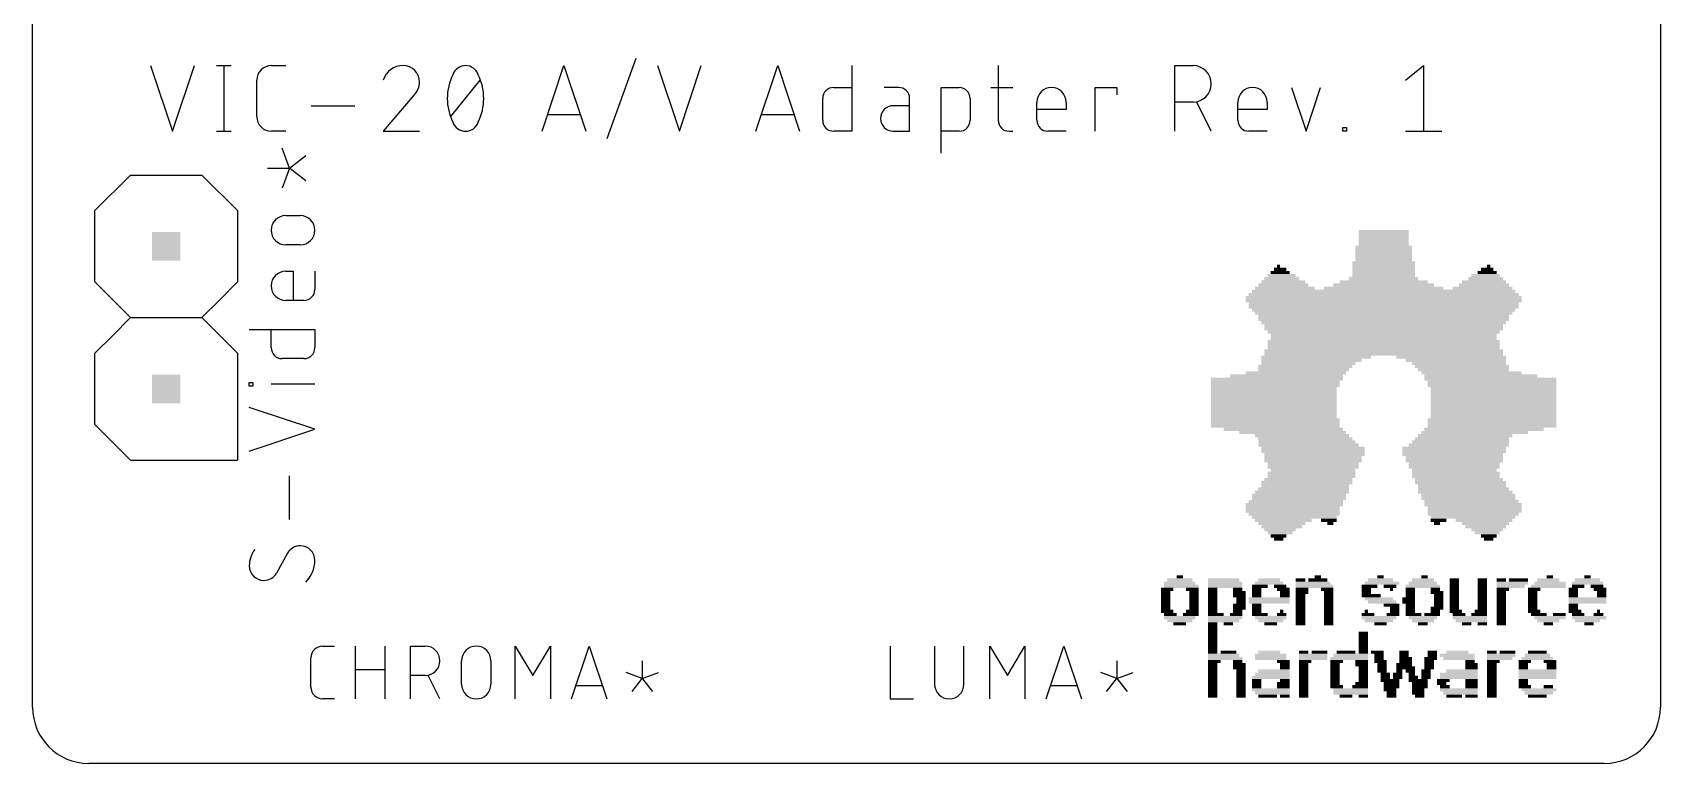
# Model space of a CAD drawing. Extents: x 0 to 54.8, y 0 to 60.5.
# Drawn here: x 0 to 29, y 0 to 13.01 of the extents above; entities that cross this region are included whole.
import ezdxf

# ---------------------------------------------------------------- set-up
doc = ezdxf.new("R2010")
doc.units = 0
for name, color, linetype in [('20', 30, 'CONTINUOUS'), ('21', 253, 'CONTINUOUS'), ('51', 253, 'CONTINUOUS')]:
    doc.layers.add(name, color=color, linetype=linetype)

# ---------------------------------------------------------------- blocks, each defined once
blk = doc.blocks.new('RECT')
blk.add_solid([(-0.5, -0.5), (0.5, -0.5), (-0.5, 0.5), (0.5, 0.5)])

msp = doc.modelspace()

# ---------------------------------------------------------------- linework, layer by layer
at = {"layer": '20'}
for p, q in [((0, 1), (0, 38)), ((29, 38), (29, 1)), ((28, 0), (1, 0))]:
    msp.add_line(p, q, dxfattribs=at)
for centre, start, end in [((1, 1), 180, 270), ((28, 1), 270, 0)]:
    msp.add_arc(centre, 1, start, end, dxfattribs=at)
at = {"layer": '21'}
for p, q in [((10.2346, 11.1272), (10.7539, 12.5553)), ((2.1038, 12.4255), (2.4932, 11.2571)), ((2.4932, 11.2571), (2.8827, 12.4255)), ((3.2778, 12.4255), (3.5374, 12.4255)), ((3.4076, 12.4255), (3.4076, 11.2571)), ((4.2538, 12.4255), (4.5134, 12.4255)), ((9.076, 11.2571), (9.4655, 12.4255)), ((9.4655, 12.4255), (9.855, 11.2571)), ((11.1334, 12.4255), (11.5229, 11.2571)), ((11.5229, 11.2571), (11.9124, 12.4255)), ((12.886, 11.2571), (13.2755, 12.4255)), ((13.2755, 12.4255), (13.665, 11.2571)), ((14.5961, 12.4255), (14.5961, 11.2571)), ((17.2019, 12.4255), (17.2019, 11.4518)), ((20.3497, 11.2571), (20.3497, 12.4255)), ((20.3497, 12.4255), (20.6743, 12.4255)), ((24.4571, 12.1658), (24.7817, 12.4255)), ((24.7817, 12.4255), (24.7817, 11.2571)), ((3.9941, 11.5167), (3.9941, 12.1658)), ((6.7971, 11.9062), (6.2454, 11.2571)), ((7.4533, 11.5167), (7.9726, 12.1658)), ((14.2715, 12.036), (14.5961, 12.036)), ((15.43, 12.036), (15.1704, 12.036)), ((16.184, 10.8676), (16.184, 12.036)), ((16.184, 12.036), (16.5086, 12.036)), ((17.072, 12.036), (17.4615, 12.036)), ((18.928, 11.2571), (18.928, 12.036)), ((18.928, 12.036), (19.3175, 12.036)), ((19.3175, 12.036), (19.3175, 11.9062)), ((22.4266, 12.036), (22.6862, 11.2571)), ((22.6862, 11.2571), (22.9458, 12.036)), ((4.9613, 11.7114), (5.7402, 11.7114)), ((14.0768, 11.4518), (14.0768, 11.8413)), ((15.6248, 11.7114), (15.3327, 11.7114)), ((15.6248, 11.2571), (15.6248, 11.8413)), ((16.7033, 11.8413), (16.7033, 11.4518)), ((17.8927, 11.4518), (17.8927, 11.7763)), ((18.4119, 11.6465), (17.8927, 11.6465)), ((18.4119, 11.7763), (18.4119, 11.6465)), ((20.6743, 11.7763), (20.3497, 11.7763)), ((20.9988, 11.2571), (20.7392, 11.7763)), ((21.4741, 11.4518), (21.4741, 11.7763)), ((21.9933, 11.6465), (21.4741, 11.6465)), ((21.9933, 11.7763), (21.9933, 11.6465)), ((9.7576, 11.5492), (9.1734, 11.5492)), ((13.5676, 11.5492), (12.9834, 11.5492)), ((23.3395, 11.2571), (23.3395, 11.322)), ((23.3395, 11.322), (23.4045, 11.322)), ((23.4045, 11.322), (23.4045, 11.2571)), ((3.2778, 11.2571), (3.5374, 11.2571)), ((4.5134, 11.2571), (4.2538, 11.2571)), ((6.2454, 11.2571), (6.8945, 11.2571)), ((14.5961, 11.2571), (14.2715, 11.2571)), ((15.3327, 11.2571), (15.6248, 11.2571)), ((16.5086, 11.2571), (16.184, 11.2571)), ((17.3966, 11.2571), (17.4615, 11.2571)), ((18.4119, 11.2571), (18.0874, 11.2571)), ((21.9933, 11.2571), (21.6688, 11.2571)), ((23.4045, 11.2571), (23.3395, 11.2571)), ((24.4571, 11.2571), (25.1062, 11.2571)), ((4.5748, 10.5988), (4.445, 10.9559)), ((4.5748, 10.5988), (4.8669, 10.826)), ((1.1113, 9.8425), (1.7463, 10.4775)), ((1.7463, 10.4775), (3.0163, 10.4775)), ((3.0163, 10.4775), (3.6513, 9.8425)), ((4.1854, 10.5988), (4.5748, 10.5988)), ((4.5748, 10.5988), (4.445, 10.2418)), ((4.8669, 10.3717), (4.5748, 10.5988)), ((1.1113, 8.5725), (1.1113, 9.8425)), ((3.6513, 9.8425), (3.6513, 8.5725)), ((4.5099, 9.7536), (4.7696, 9.7536)), ((4.7696, 9.2343), (4.5099, 9.2343)), ((4.5099, 8.763), (4.6397, 8.763)), ((4.6397, 8.763), (4.6397, 8.2437)), ((5.0292, 8.763), (5.0292, 8.4384)), ((1.4287, 8.255), (1.1113, 8.5725)), ((3.6513, 8.5725), (3.3338, 8.255)), ((4.8345, 8.2437), (4.5099, 8.2437)), ((1.1113, 7.3025), (1.4287, 7.62)), ((3.3338, 7.62), (3.6513, 7.3025)), ((3.8608, 7.7284), (5.0292, 7.7284)), ((4.2503, 7.4038), (4.2503, 7.7284)), ((5.0292, 7.7284), (5.0292, 7.4038)), ((1.1113, 6.0325), (1.1113, 7.3025)), ((3.6513, 7.3025), (3.6513, 5.3975)), ((4.8345, 7.2091), (4.445, 7.2091)), ((3.8608, 6.7183), (3.8608, 6.7832)), ((3.8608, 6.7832), (3.9257, 6.7832)), ((3.9257, 6.7183), (3.8608, 6.7183)), ((3.9257, 6.7832), (3.9257, 6.7183)), ((5.0292, 6.7508), (4.2503, 6.7508)), ((5.0292, 5.9507), (3.8608, 6.3401)), ((1.1113, 6.0325), (1.7463, 5.3975)), ((3.8608, 5.5612), (5.0292, 5.9507)), ((1.7463, 5.3975), (3.0163, 5.3975)), ((3.0163, 5.3975), (3.6513, 5.3975)), ((4.5748, 4.342), (4.5748, 5.1209)), ((4.5424, 3.7451), (4.3476, 3.3881)), ((5.1682, 2.0892), (5.377, 2.0892)), ((5.7544, 1.1494), (5.7544, 2.0892)), ((6.2765, 2.0892), (6.2765, 1.1494)), ((6.7355, 1.1494), (6.7355, 2.0892)), ((6.7355, 2.0892), (6.9965, 2.0892)), ((8.5978, 1.1494), (8.5978, 2.0892)), ((8.5978, 2.0892), (8.911, 1.567)), ((8.911, 1.567), (9.2243, 2.0892)), ((9.2243, 2.0892), (9.2243, 1.1494)), ((9.6036, 1.1494), (9.9169, 2.0892)), ((9.9169, 2.0892), (10.2301, 1.1494)), ((15.2781, 2.0892), (15.2781, 1.1494)), ((16.0688, 2.0892), (16.0688, 1.4104)), ((16.5909, 1.4104), (16.5909, 2.0892)), ((17.0529, 1.1494), (17.0529, 2.0892)), ((17.0529, 2.0892), (17.3662, 1.567)), ((17.3662, 1.567), (17.6795, 2.0892)), ((17.6795, 2.0892), (17.6795, 1.1494)), ((18.0588, 1.1494), (18.372, 2.0892)), ((18.372, 2.0892), (18.6853, 1.1494)), ((4.9594, 1.3582), (4.9594, 1.8803)), ((7.6442, 1.4104), (7.6442, 1.8281)), ((8.1663, 1.8281), (8.1663, 1.4104)), ((10.8618, 1.8281), (10.8618, 1.5148)), ((19.3169, 1.8281), (19.3169, 1.5148)), ((5.7544, 1.6715), (6.2765, 1.6715)), ((6.9965, 1.567), (6.7355, 1.567)), ((7.2576, 1.1494), (7.0487, 1.567)), ((10.8618, 1.5148), (10.5746, 1.6193)), ((10.679, 1.2799), (10.8618, 1.5148)), ((10.8618, 1.5148), (11.1489, 1.6193)), ((10.8618, 1.5148), (11.0445, 1.2799)), ((19.3169, 1.5148), (19.0297, 1.6193)), ((19.1342, 1.2799), (19.3169, 1.5148)), ((19.3169, 1.5148), (19.6041, 1.6193)), ((19.3169, 1.5148), (19.4997, 1.2799)), ((10.1518, 1.3843), (9.6819, 1.3843)), ((18.607, 1.3843), (18.1371, 1.3843)), ((5.377, 1.1494), (5.1682, 1.1494)), ((15.2781, 1.1494), (15.6958, 1.1494))]:
    msp.add_line(p, q, dxfattribs=at)
for centre, radius, start, end in [((4.2538, 12.1658), 0.2596, 90.0007, 180), ((6.6024, 12.0502), 0.3753, 90.0001, 162.0549), ((6.6024, 12.1334), 0.2921, 0, 90), ((8.3512, 11.8413), 0.9628, 154.0109, 180.0001), ((7.7129, 12.1853), 0.2402, 90, 161.0751), ((7.7129, 12.1853), 0.2402, 18.9248, 90.0002), ((7.0746, 11.8413), 0.9629, 359.9999, 25.9891), ((20.6743, 12.1009), 0.3246, 270, 90), ((6.5807, 12.1334), 0.3138, 313.604, 359.9996), ((14.2715, 11.8413), 0.1947, 90, 180), ((15.43, 11.8413), 0.1947, 0, 90), ((16.5086, 11.8412), 0.1947, 0.0009, 90), ((18.1523, 11.7763), 0.2596, 0, 180), ((21.7337, 11.7763), 0.2596, 0, 180), ((8.3512, 11.8413), 0.9629, 180, 205.9888), ((7.0746, 11.8413), 0.9629, 334.0112, 360), ((15.3327, 11.4842), 0.2272, 90, 270), ((4.2538, 11.5167), 0.2596, 180, 270), ((7.7129, 11.4972), 0.2402, 198.9254, 269.9998), ((7.7129, 11.4972), 0.2402, 270, 341.0747), ((14.2715, 11.4518), 0.1947, 180, 270), ((16.5086, 11.4518), 0.1947, 270, 0), ((17.3966, 11.4518), 0.1947, 180, 270), ((18.0874, 11.4518), 0.1947, 180, 270), ((21.6688, 11.4518), 0.1947, 180, 270), ((4.5099, 9.4939), 0.2596, 90, 270), ((4.7696, 9.4939), 0.2596, 270, 90), ((4.5099, 8.5033), 0.2596, 90, 270), ((4.8345, 8.4384), 0.1947, 270, 0), ((4.445, 7.4038), 0.1947, 180, 270), ((4.8345, 7.4038), 0.1947, 270, 0), ((4.3476, 3.5179), 0.4868, 143.1294, 180), ((4.7696, 3.6112), 0.2637, 90.0001, 149.4899), ((4.7696, 3.6153), 0.2596, 0, 90), ((4.1204, 3.5179), 0.2596, 180, 270), ((4.4807, 3.6153), 0.5485, 314.761, 359.9999), ((4.1204, 3.522), 0.2637, 269.9998, 329.4902), ((5.1682, 1.8803), 0.2088, 90.0009, 180), ((6.9965, 1.8281), 0.2611, 270, 90), ((7.9052, 1.8281), 0.2611, 0, 180), ((5.1682, 1.3582), 0.2088, 180, 270), ((7.9052, 1.4104), 0.2611, 180, 0), ((16.3299, 1.4104), 0.2611, 180, 0)]:
    msp.add_arc(centre, radius, start, end, dxfattribs=at)
at = {"layer": '51'}
for p, q in [((1.7463, 7.9375), (1.4287, 8.255)), ((3.3338, 8.255), (3.0163, 7.9375)), ((1.4287, 7.62), (1.7463, 7.9375)), ((1.7463, 7.9375), (3.0163, 7.9375)), ((3.0163, 7.9375), (3.3338, 7.62))]:
    msp.add_line(p, q, dxfattribs=at)

# ---------------------------------------------------------------- block references
at = {"layer": '21', "yscale": 0.0559}
for p, xscale in [((24.069, 9.469), 0.8941), ((24.069, 9.4131), 0.8941), ((24.069, 9.3572), 0.8941), ((24.069, 9.3014), 0.8941), ((24.069, 9.1896), 1.0058), ((24.069, 9.1337), 1.0058), ((24.069, 9.0778), 1.0058), ((24.069, 9.022), 1.0058), ((24.069, 8.9661), 1.0058), ((24.069, 9.2455), 0.8941), ((22.2529, 8.6867), 0.5029), ((22.225, 8.7425), 0.3353), ((22.225, 8.7984), 0.2235), ((22.1971, 8.8543), 0.0559), ((24.069, 8.9102), 1.1176), ((24.069, 8.8543), 1.1176), ((24.069, 8.7984), 1.1176), ((24.069, 8.7425), 1.1176), ((24.069, 8.6867), 1.1176), ((25.8851, 8.6867), 0.5029), ((25.9131, 8.7425), 0.3353), ((25.9131, 8.7984), 0.2235), ((25.941, 8.8543), 0.0559), ((24.069, 8.4073), 4.6939), ((22.3088, 8.4632), 1.0617), ((22.2809, 8.519), 0.8941), ((22.2809, 8.5749), 0.7823), ((22.2529, 8.6308), 0.6147), ((24.069, 8.4632), 2.1234), ((24.069, 8.519), 1.7882), ((24.069, 8.5749), 1.5646), ((24.069, 8.6308), 1.2294), ((25.8293, 8.4632), 1.0617), ((25.8572, 8.519), 0.8941), ((25.8572, 8.5749), 0.7823), ((25.8851, 8.6308), 0.6147), ((24.069, 8.2955), 4.9174), ((24.069, 8.2396), 4.9174), ((24.069, 8.3514), 4.8057), ((24.069, 8.1837), 4.8057), ((24.069, 8.1279), 4.8057), ((24.069, 8.072), 4.6939), ((24.069, 8.0161), 4.5822), ((24.069, 7.9602), 4.4704), ((24.069, 7.9043), 4.4704), ((24.069, 7.8485), 4.3586), ((24.069, 7.7926), 4.2469), ((24.069, 7.7367), 4.2469), ((24.069, 7.6808), 4.1351), ((24.069, 7.5132), 4.1351), ((24.069, 7.625), 4.0234), ((24.069, 7.5691), 4.0234), ((22.8676, 7.2338), 1.9558), ((24.069, 7.3456), 4.2469), ((24.069, 7.2897), 4.2469), ((24.069, 7.4573), 4.1351), ((24.069, 7.4014), 4.1351), ((25.2705, 7.2338), 1.9558), ((22.5044, 6.9544), 1.7882), ((22.672, 7.0662), 1.6764), ((22.6441, 7.0103), 1.6205), ((22.7838, 7.1779), 1.7882), ((22.7279, 7.122), 1.6764), ((25.3543, 7.1779), 1.7882), ((25.4102, 7.122), 1.6764), ((25.466, 7.0662), 1.6764), ((25.494, 7.0103), 1.6205), ((25.6337, 6.9544), 1.7882), ((22.1691, 6.8426), 2.347), ((22.1132, 6.675), 2.2352), ((22.1412, 6.7868), 2.2911), ((22.1412, 6.7309), 2.2911), ((22.3368, 6.8985), 2.0117), ((25.8013, 6.8985), 2.0117), ((25.969, 6.8426), 2.347), ((25.9969, 6.7868), 2.2911), ((25.9969, 6.7309), 2.2911), ((26.0248, 6.675), 2.2352), ((22.1132, 6.6191), 2.2352), ((22.1132, 6.5632), 2.2352), ((22.1132, 6.5074), 2.2352), ((22.1132, 6.4515), 2.2352), ((22.1132, 6.3956), 2.2352), ((26.0248, 6.6191), 2.2352), ((26.0248, 6.5632), 2.2352), ((26.0248, 6.5074), 2.2352), ((26.0248, 6.4515), 2.2352), ((26.0248, 6.3956), 2.2352), ((22.1132, 6.3397), 2.2352), ((22.1132, 6.2838), 2.2352), ((22.1132, 6.2279), 2.2352), ((22.1132, 6.1721), 2.2352), ((22.1412, 6.1162), 2.2911), ((25.9969, 6.1162), 2.2911), ((26.0248, 6.3397), 2.2352), ((26.0248, 6.2838), 2.2352), ((26.0248, 6.2279), 2.2352), ((26.0248, 6.1721), 2.2352), ((22.1412, 6.0603), 2.2911), ((22.1412, 6.0044), 2.2911), ((22.2809, 5.9486), 2.1234), ((22.4485, 5.8927), 1.8999), ((22.6162, 5.8368), 1.6764), ((22.672, 5.7809), 1.6764), ((25.466, 5.7809), 1.6764), ((25.5219, 5.8368), 1.6764), ((25.6896, 5.8927), 1.8999), ((25.8572, 5.9486), 2.1234), ((25.9969, 6.0603), 2.2911), ((25.9969, 6.0044), 2.2911), ((22.7, 5.725), 1.7323), ((22.7279, 5.6692), 1.7882), ((22.8117, 5.6133), 1.844), ((22.8117, 5.5574), 1.844), ((22.8397, 5.5015), 1.7882), ((25.3263, 5.6133), 1.844), ((25.3263, 5.5574), 1.844), ((25.2984, 5.5015), 1.7882), ((25.4102, 5.6692), 1.7882), ((25.4381, 5.725), 1.7323), ((22.8117, 5.4456), 1.7323), ((22.8117, 5.3898), 1.7323), ((22.8117, 5.3339), 1.6205), ((22.8117, 5.278), 1.6205), ((22.8117, 5.2221), 1.5088), ((25.3263, 5.4456), 1.7323), ((25.3263, 5.3898), 1.7323), ((25.3263, 5.3339), 1.6205), ((25.3263, 5.278), 1.6205), ((25.3263, 5.2221), 1.5088), ((22.7, 4.9986), 1.6205), ((22.672, 4.9427), 1.5646), ((22.7279, 5.0545), 1.5646), ((22.7838, 5.1662), 1.5646), ((22.7838, 5.1104), 1.5646), ((25.3543, 5.1662), 1.5646), ((25.3543, 5.1104), 1.5646), ((25.4381, 4.9986), 1.6205), ((25.4102, 5.0545), 1.5646), ((25.466, 4.9427), 1.5646), ((22.5044, 4.6633), 1.6764), ((22.5603, 4.7751), 1.6764), ((22.5603, 4.7192), 1.6764), ((22.6162, 4.831), 1.6764), ((22.6441, 4.8868), 1.6205), ((25.494, 4.8868), 1.6205), ((25.5219, 4.831), 1.6764), ((25.5778, 4.7751), 1.6764), ((25.5778, 4.7192), 1.6764), ((25.6337, 4.6633), 1.6764), ((22.4485, 4.5516), 1.6764), ((22.4485, 4.4957), 1.6764), ((22.4765, 4.6074), 1.7323), ((22.4765, 4.4398), 1.6205), ((22.4765, 4.3839), 1.5088), ((22.2809, 4.328), 1.0058), ((23.0911, 4.328), 0.2794), ((25.6616, 4.6074), 1.7323), ((25.6896, 4.5516), 1.6764), ((25.6896, 4.4957), 1.6764), ((25.6616, 4.4398), 1.6205), ((25.6616, 4.3839), 1.5088), ((25.0469, 4.328), 0.2794), ((25.8572, 4.328), 1.0058), ((22.2529, 4.2721), 0.8382), ((22.2529, 4.2163), 0.7264), ((22.225, 4.1604), 0.5588), ((22.225, 4.1045), 0.447), ((22.1971, 4.0486), 0.2794), ((23.1191, 4.2721), 0.1118), ((25.019, 4.2721), 0.1118), ((25.8851, 4.2721), 0.8382), ((25.8851, 4.2163), 0.7264), ((25.9131, 4.1604), 0.5588), ((25.9131, 4.1045), 0.447), ((25.941, 4.0486), 0.2794), ((22.1971, 3.9928), 0.1676), ((25.941, 3.9928), 0.1676), ((20.4368, 3.2104), 0.5588), ((20.4368, 3.2663), 0.447), ((20.4368, 3.3222), 0.1118), ((21.2192, 3.2663), 0.5588), ((21.2471, 3.2104), 0.6147), ((22.0294, 3.2104), 0.5029), ((22.0294, 3.2663), 0.3912), ((22.8117, 3.2104), 0.6147), ((22.5882, 3.2663), 0.1676), ((22.8956, 3.2663), 0.3353), ((22.8956, 3.3222), 0.1118), ((24.0411, 3.2104), 0.6147), ((24.0132, 3.2663), 0.447), ((24.0132, 3.3222), 0.1118), ((24.7675, 3.2104), 0.5029), ((24.7675, 3.2663), 0.3912), ((24.7955, 3.3222), 0.1118), ((25.3263, 3.2663), 0.1676), ((25.3263, 3.2104), 0.1676), ((25.8293, 3.2663), 0.1676), ((25.8293, 3.2104), 0.1676), ((26.1645, 3.2663), 0.1676), ((26.3601, 3.2104), 0.5588), ((26.4719, 3.2663), 0.3353), ((27.0307, 3.2104), 0.5588), ((27.0027, 3.2663), 0.3912), ((27.0307, 3.3222), 0.1118), ((27.7012, 3.2104), 0.5588), ((27.7012, 3.2663), 0.447), ((27.7012, 3.3222), 0.1118), ((20.2133, 3.0987), 0.2235), ((20.1854, 3.0428), 0.1676), ((20.1854, 2.9869), 0.1676), ((20.1854, 2.931), 0.1676), ((20.1854, 2.8752), 0.1676), ((20.4648, 3.1545), 0.6147), ((20.6604, 3.0987), 0.2235), ((20.6883, 3.0428), 0.1676), ((20.6883, 2.9869), 0.1676), ((20.6883, 2.931), 0.1676), ((20.6883, 2.8752), 0.1676), ((21.2471, 3.1545), 0.6147), ((21.0236, 3.0987), 0.1676), ((21.0236, 3.0428), 0.1676), ((21.0236, 2.9869), 0.1676), ((21.0236, 2.931), 0.1676), ((21.0236, 2.8752), 0.1676), ((21.4706, 3.0987), 0.1676), ((21.4986, 3.0428), 0.2235), ((21.4986, 2.9869), 0.2235), ((21.5265, 2.931), 0.1676), ((21.5265, 2.8752), 0.1676), ((22.0294, 2.931), 0.7264), ((22.0294, 2.8752), 0.7264), ((21.8618, 3.1545), 0.2794), ((21.8059, 3.0987), 0.1676), ((21.8059, 3.0428), 0.1676), ((21.8059, 2.9869), 0.1676), ((22.225, 3.1545), 0.2235), ((22.2809, 3.0987), 0.2235), ((22.3088, 3.0428), 0.1676), ((22.3088, 2.9869), 0.1676), ((22.8397, 3.1545), 0.6706), ((22.6162, 3.0987), 0.2235), ((22.6162, 3.0428), 0.2235), ((22.5882, 2.9869), 0.1676), ((22.5882, 2.931), 0.1676), ((22.5882, 2.8752), 0.1676), ((23.0632, 3.0987), 0.2235), ((23.0911, 3.0428), 0.1676), ((23.0911, 2.9869), 0.1676), ((23.0911, 2.931), 0.1676), ((23.0911, 2.8752), 0.1676), ((23.8176, 3.1545), 0.2794), ((23.7617, 3.0987), 0.1676), ((23.7617, 3.0428), 0.1676), ((23.8455, 2.9869), 0.3353), ((23.9852, 2.931), 0.5029), ((24.0411, 2.8752), 0.5029), ((24.1808, 3.1545), 0.2235), ((24.2087, 3.0987), 0.0559), ((24.5161, 2.931), 0.2235), ((24.5161, 2.8752), 0.2235), ((24.7675, 3.1545), 0.6147), ((24.544, 3.0987), 0.1676), ((24.544, 3.0428), 0.1676), ((24.544, 2.9869), 0.1676), ((25.019, 3.0428), 0.2235), ((24.9911, 3.0987), 0.1676), ((25.0469, 2.9869), 0.1676), ((25.0469, 2.931), 0.1676), ((25.0469, 2.8752), 0.1676), ((25.3263, 3.1545), 0.1676), ((25.3263, 3.0987), 0.1676), ((25.3263, 3.0428), 0.1676), ((25.3263, 2.9869), 0.1676), ((25.3263, 2.931), 0.1676), ((25.3263, 2.8752), 0.1676), ((25.8293, 3.1545), 0.1676), ((25.8293, 3.0987), 0.1676), ((25.8293, 3.0428), 0.1676), ((25.8293, 2.9869), 0.1676), ((25.8293, 2.931), 0.1676), ((25.8293, 2.8752), 0.1676), ((26.1925, 3.0987), 0.2235), ((26.1645, 3.0428), 0.1676), ((26.1645, 2.9869), 0.1676), ((26.1645, 2.931), 0.1676), ((26.1645, 2.8752), 0.1676), ((26.3322, 3.1545), 0.5029), ((26.7513, 3.0987), 0.2235), ((26.7233, 3.0428), 0.1676), ((26.7233, 2.9869), 0.1676), ((26.7233, 2.931), 0.1676), ((26.7233, 2.8752), 0.1676), ((27.0027, 3.1545), 0.6147), ((27.7012, 2.931), 0.6706), ((27.7012, 2.8752), 0.6706), ((27.4498, 3.0987), 0.1676), ((27.4498, 3.0428), 0.1676), ((27.4498, 2.9869), 0.1676), ((27.5336, 3.1545), 0.2235), ((27.8689, 3.1545), 0.2235), ((27.9248, 3.0987), 0.2235), ((27.9527, 3.0428), 0.1676), ((27.9527, 2.9869), 0.1676), ((20.2133, 2.7075), 0.2235), ((20.1854, 2.8193), 0.1676), ((20.1854, 2.7634), 0.1676), ((20.4368, 2.5958), 0.5588), ((20.2692, 2.6516), 0.2235), ((20.6324, 2.6516), 0.2794), ((20.6604, 2.7075), 0.2235), ((20.6883, 2.8193), 0.1676), ((20.6883, 2.7634), 0.1676), ((21.0236, 2.8193), 0.1676), ((21.0236, 2.7634), 0.1676), ((21.0236, 2.7075), 0.1676), ((21.0795, 2.6516), 0.2794), ((21.2471, 2.5958), 0.6147), ((21.4427, 2.6516), 0.2235), ((21.4986, 2.8193), 0.2235), ((21.4986, 2.7634), 0.2235), ((21.4706, 2.7075), 0.1676), ((21.8059, 2.8193), 0.1676), ((21.8059, 2.7634), 0.1676), ((21.8059, 2.7075), 0.1676), ((21.8618, 2.6516), 0.2794), ((22.0574, 2.5958), 0.5588), ((22.2529, 2.6516), 0.1676), ((22.2529, 2.7075), 0.0559), ((22.5882, 2.8193), 0.1676), ((22.5882, 2.7634), 0.1676), ((22.5882, 2.7075), 0.1676), ((22.5882, 2.6516), 0.1676), ((22.5882, 2.5958), 0.1676), ((23.0911, 2.8193), 0.1676), ((23.0911, 2.7634), 0.1676), ((23.0911, 2.7075), 0.1676), ((23.0911, 2.6516), 0.1676), ((23.0911, 2.5958), 0.1676), ((23.7896, 2.6516), 0.2235), ((23.9852, 2.5958), 0.6147), ((23.7617, 2.7075), 0.0559), ((24.2087, 2.8193), 0.2794), ((24.2367, 2.6516), 0.2235), ((24.2646, 2.7634), 0.1676), ((24.2646, 2.7075), 0.1676), ((24.544, 2.8193), 0.1676), ((24.544, 2.7634), 0.1676), ((24.544, 2.7075), 0.1676), ((24.5999, 2.6516), 0.2794), ((24.7675, 2.5958), 0.5029), ((24.9352, 2.6516), 0.2794), ((25.019, 2.7634), 0.2235), ((24.9911, 2.7075), 0.1676), ((25.0469, 2.8193), 0.1676), ((25.3263, 2.8193), 0.1676), ((25.3263, 2.7634), 0.1676), ((25.3543, 2.7075), 0.2235), ((25.6057, 2.5958), 0.6147), ((25.4102, 2.6516), 0.2235), ((25.7734, 2.6516), 0.2794), ((25.8013, 2.7075), 0.2235), ((25.8293, 2.8193), 0.1676), ((25.8293, 2.7634), 0.1676), ((26.1645, 2.8193), 0.1676), ((26.1645, 2.7634), 0.1676), ((26.1645, 2.7075), 0.1676), ((26.1645, 2.6516), 0.1676), ((26.1645, 2.5958), 0.1676), ((26.7233, 2.8193), 0.1676), ((26.7233, 2.7634), 0.1676), ((26.7513, 2.7075), 0.2235), ((26.8351, 2.6516), 0.2794), ((27.0307, 2.5958), 0.5588), ((27.1983, 2.6516), 0.2235), ((27.4777, 2.7075), 0.2235), ((27.4498, 2.8193), 0.1676), ((27.4498, 2.7634), 0.1676), ((27.5336, 2.6516), 0.2235), ((27.7292, 2.5958), 0.6147), ((27.8968, 2.6516), 0.1676), ((27.8968, 2.7075), 0.0559), ((20.4368, 2.5399), 0.447), ((20.4368, 2.484), 0.2235), ((21.2192, 2.5399), 0.5588), ((21.0236, 2.484), 0.1676), ((21.0236, 2.4281), 0.1676), ((21.0236, 2.3722), 0.1676), ((21.0236, 2.3163), 0.1676), ((21.303, 2.484), 0.1676), ((22.0574, 2.5399), 0.447), ((22.0574, 2.484), 0.2235), ((22.5882, 2.5399), 0.1676), ((22.5882, 2.484), 0.1676), ((23.0911, 2.5399), 0.1676), ((23.0911, 2.484), 0.1676), ((23.7058, 2.3163), 0.1676), ((23.9852, 2.5399), 0.5029), ((24.0132, 2.484), 0.2235), ((24.7675, 2.5399), 0.3912), ((24.7675, 2.484), 0.1676), ((25.6337, 2.5399), 0.5588), ((25.5499, 2.484), 0.1676), ((25.8293, 2.484), 0.1676), ((26.1645, 2.5399), 0.1676), ((26.1645, 2.484), 0.1676), ((27.0027, 2.5399), 0.3912), ((27.0027, 2.484), 0.1676), ((27.7012, 2.5399), 0.447), ((27.7292, 2.484), 0.1676), ((21.0236, 2.2605), 0.1676), ((21.0236, 2.2046), 0.1676), ((21.0236, 2.1487), 0.1676), ((21.0236, 2.0928), 0.1676), ((21.0236, 2.037), 0.1676), ((23.7058, 2.2605), 0.1676), ((23.7058, 2.2046), 0.1676), ((23.7058, 2.1487), 0.1676), ((23.7058, 2.0928), 0.1676), ((23.7058, 2.037), 0.1676), ((21.0236, 1.9811), 0.1676), ((21.2192, 1.9252), 0.5588), ((21.2471, 1.8693), 0.6147), ((21.0515, 1.8134), 0.2235), ((21.0236, 1.7576), 0.1676), ((21.303, 1.9811), 0.2794), ((21.4706, 1.8134), 0.1676), ((21.4986, 1.7576), 0.2235), ((22.0574, 1.9252), 0.5588), ((22.0574, 1.8693), 0.5588), ((22.0294, 1.9811), 0.3912), ((22.2809, 1.8134), 0.2235), ((22.3088, 1.7576), 0.1676), ((22.8117, 1.9252), 0.5029), ((22.8117, 1.8693), 0.5029), ((22.672, 1.8134), 0.2235), ((22.6441, 1.9811), 0.1676), ((22.6441, 1.7576), 0.1676), ((22.9235, 1.9811), 0.2794), ((23.2308, 1.8134), 0.2235), ((23.4544, 1.8693), 0.6706), ((23.2029, 1.7576), 0.1676), ((23.4823, 1.9252), 0.6147), ((23.3985, 1.9811), 0.3353), ((23.6779, 1.8134), 0.2235), ((23.6779, 1.7576), 0.2235), ((23.7058, 1.9811), 0.1676), ((23.9573, 1.9811), 0.2235), ((23.9852, 1.9252), 0.1676), ((23.9852, 1.8693), 0.1676), ((24.0132, 1.8134), 0.2235), ((24.0411, 1.7576), 0.1676), ((24.4323, 1.7576), 0.2794), ((24.4602, 1.8693), 0.2235), ((24.4602, 1.8134), 0.2235), ((24.4323, 1.9811), 0.1676), ((24.4323, 1.9252), 0.1676), ((24.9072, 1.8693), 0.2235), ((24.8793, 1.8134), 0.1676), ((24.8793, 1.7576), 0.1676), ((24.9352, 1.9811), 0.1676), ((24.9352, 1.9252), 0.1676), ((25.3822, 1.9252), 0.6147), ((25.4102, 1.8693), 0.5588), ((25.3822, 1.9811), 0.3912), ((25.6057, 1.8134), 0.1676), ((25.6337, 1.7576), 0.2235), ((26.0248, 1.8134), 0.2235), ((25.9969, 1.9811), 0.1676), ((26.1645, 1.9252), 0.5029), ((26.1366, 1.8693), 0.447), ((25.9969, 1.7576), 0.1676), ((26.2763, 1.9811), 0.2794), ((26.5836, 1.8134), 0.2235), ((26.5557, 1.7576), 0.1676), ((26.8072, 1.8693), 0.5588), ((26.8072, 1.9252), 0.447), ((26.8072, 1.9811), 0.3353), ((27.0307, 1.8134), 0.2235), ((27.0586, 1.7576), 0.1676), ((21.0236, 1.7017), 0.1676), ((21.0236, 1.6458), 0.1676), ((21.0236, 1.5899), 0.1676), ((21.0236, 1.534), 0.1676), ((21.0236, 1.4782), 0.1676), ((21.0236, 1.4223), 0.1676), ((21.4986, 1.7017), 0.2235), ((21.5265, 1.6458), 0.1676), ((21.5265, 1.5899), 0.1676), ((21.5265, 1.534), 0.1676), ((21.5265, 1.4782), 0.1676), ((21.5265, 1.4223), 0.1676), ((22.0574, 1.534), 0.6706), ((21.8059, 1.4782), 0.1676), ((21.8059, 1.4223), 0.1676), ((22.0853, 1.5899), 0.6147), ((22.1132, 1.6458), 0.5588), ((22.2809, 1.4223), 0.2235), ((22.3088, 1.7017), 0.1676), ((22.3088, 1.4782), 0.1676), ((22.6441, 1.7017), 0.1676), ((22.6441, 1.6458), 0.1676), ((22.6441, 1.5899), 0.1676), ((22.6441, 1.534), 0.1676), ((22.6441, 1.4782), 0.1676), ((22.6441, 1.4223), 0.1676), ((23.2029, 1.7017), 0.1676), ((23.2029, 1.6458), 0.1676), ((23.2029, 1.5899), 0.1676), ((23.2029, 1.534), 0.1676), ((23.2029, 1.4782), 0.1676), ((23.2029, 1.4223), 0.1676), ((23.6779, 1.4223), 0.2235), ((23.7058, 1.7017), 0.1676), ((23.7058, 1.6458), 0.1676), ((23.7058, 1.5899), 0.1676), ((23.7058, 1.534), 0.1676), ((23.7058, 1.4782), 0.1676), ((24.0411, 1.7017), 0.1676), ((24.0411, 1.6458), 0.1676), ((24.097, 1.5899), 0.1676), ((24.097, 1.534), 0.1676), ((24.1808, 1.4782), 0.3353), ((24.2087, 1.4223), 0.2794), ((24.3205, 1.5899), 0.1676), ((24.3205, 1.534), 0.1676), ((24.3484, 1.6458), 0.1118), ((24.4602, 1.7017), 0.3353), ((24.544, 1.6458), 0.1676), ((24.572, 1.5899), 0.1118), ((24.5999, 1.534), 0.1676), ((24.6837, 1.4782), 0.3353), ((24.7117, 1.4223), 0.2794), ((24.8234, 1.6458), 0.1676), ((24.8234, 1.5899), 0.1676), ((24.8234, 1.534), 0.1676), ((24.8793, 1.7017), 0.1676), ((25.1028, 1.4223), 0.1676), ((25.1308, 1.4782), 0.2235), ((25.4102, 1.5899), 0.6706), ((25.4102, 1.534), 0.6706), ((25.466, 1.6458), 0.5588), ((25.6337, 1.7017), 0.2235), ((25.6337, 1.4782), 0.2235), ((25.6337, 1.4223), 0.2235), ((25.9969, 1.7017), 0.1676), ((25.9969, 1.6458), 0.1676), ((25.9969, 1.5899), 0.1676), ((25.9969, 1.534), 0.1676), ((25.9969, 1.4782), 0.1676), ((25.9969, 1.4223), 0.1676), ((26.5557, 1.7017), 0.1676), ((26.8072, 1.6458), 0.6706), ((26.8072, 1.5899), 0.6706), ((26.8072, 1.534), 0.6706), ((26.5557, 1.4782), 0.1676), ((26.5557, 1.4223), 0.1676), ((27.0586, 1.7017), 0.1676), ((21.0236, 1.3664), 0.1676), ((21.0236, 1.3105), 0.1676), ((21.0236, 1.2546), 0.1676), ((21.0236, 1.1987), 0.1676), ((21.5265, 1.3664), 0.1676), ((21.5265, 1.3105), 0.1676), ((21.5265, 1.2546), 0.1676), ((21.5265, 1.1987), 0.1676), ((21.8059, 1.3664), 0.1676), ((22.0574, 1.3105), 0.6706), ((22.0853, 1.2546), 0.6147), ((22.0015, 1.1987), 0.3353), ((22.2809, 1.3664), 0.2235), ((22.3088, 1.1987), 0.1676), ((22.6441, 1.3664), 0.1676), ((22.6441, 1.3105), 0.1676), ((22.6441, 1.2546), 0.1676), ((22.6441, 1.1987), 0.1676), ((23.2308, 1.3664), 0.2235), ((23.4823, 1.3105), 0.6147), ((23.4823, 1.2546), 0.6147), ((23.3985, 1.1987), 0.2235), ((23.6499, 1.3664), 0.2794), ((23.7058, 1.1987), 0.1676), ((24.2087, 1.3664), 0.2794), ((24.1808, 1.3105), 0.2235), ((24.2087, 1.2546), 0.1676), ((24.2087, 1.1987), 0.1676), ((24.7117, 1.3664), 0.2794), ((24.6837, 1.3105), 0.2235), ((24.6837, 1.2546), 0.2235), ((24.7117, 1.1987), 0.1676), ((25.1587, 1.3664), 0.1676), ((25.4102, 1.3105), 0.6706), ((25.4381, 1.2546), 0.6147), ((25.3263, 1.1987), 0.2794), ((25.6337, 1.3664), 0.2235), ((25.6337, 1.1987), 0.2235), ((25.9969, 1.3664), 0.1676), ((25.9969, 1.3105), 0.1676), ((25.9969, 1.2546), 0.1676), ((25.9969, 1.1987), 0.1676), ((26.5836, 1.3664), 0.2235), ((26.8351, 1.3105), 0.6147), ((26.8351, 1.2546), 0.5029), ((26.8072, 1.1987), 0.3353), ((27.0027, 1.3664), 0.1676)]:
    msp.add_blockref('RECT', p, dxfattribs=dict(at, xscale=xscale))
at = {"layer": '51', "xscale": 0.508, "yscale": 0.508, "rotation": 90}
for p in [(2.3813, 9.2075), (2.3813, 6.6675)]:
    msp.add_blockref('RECT', p, dxfattribs=at)

doc.saveas('drawing.dxf')
